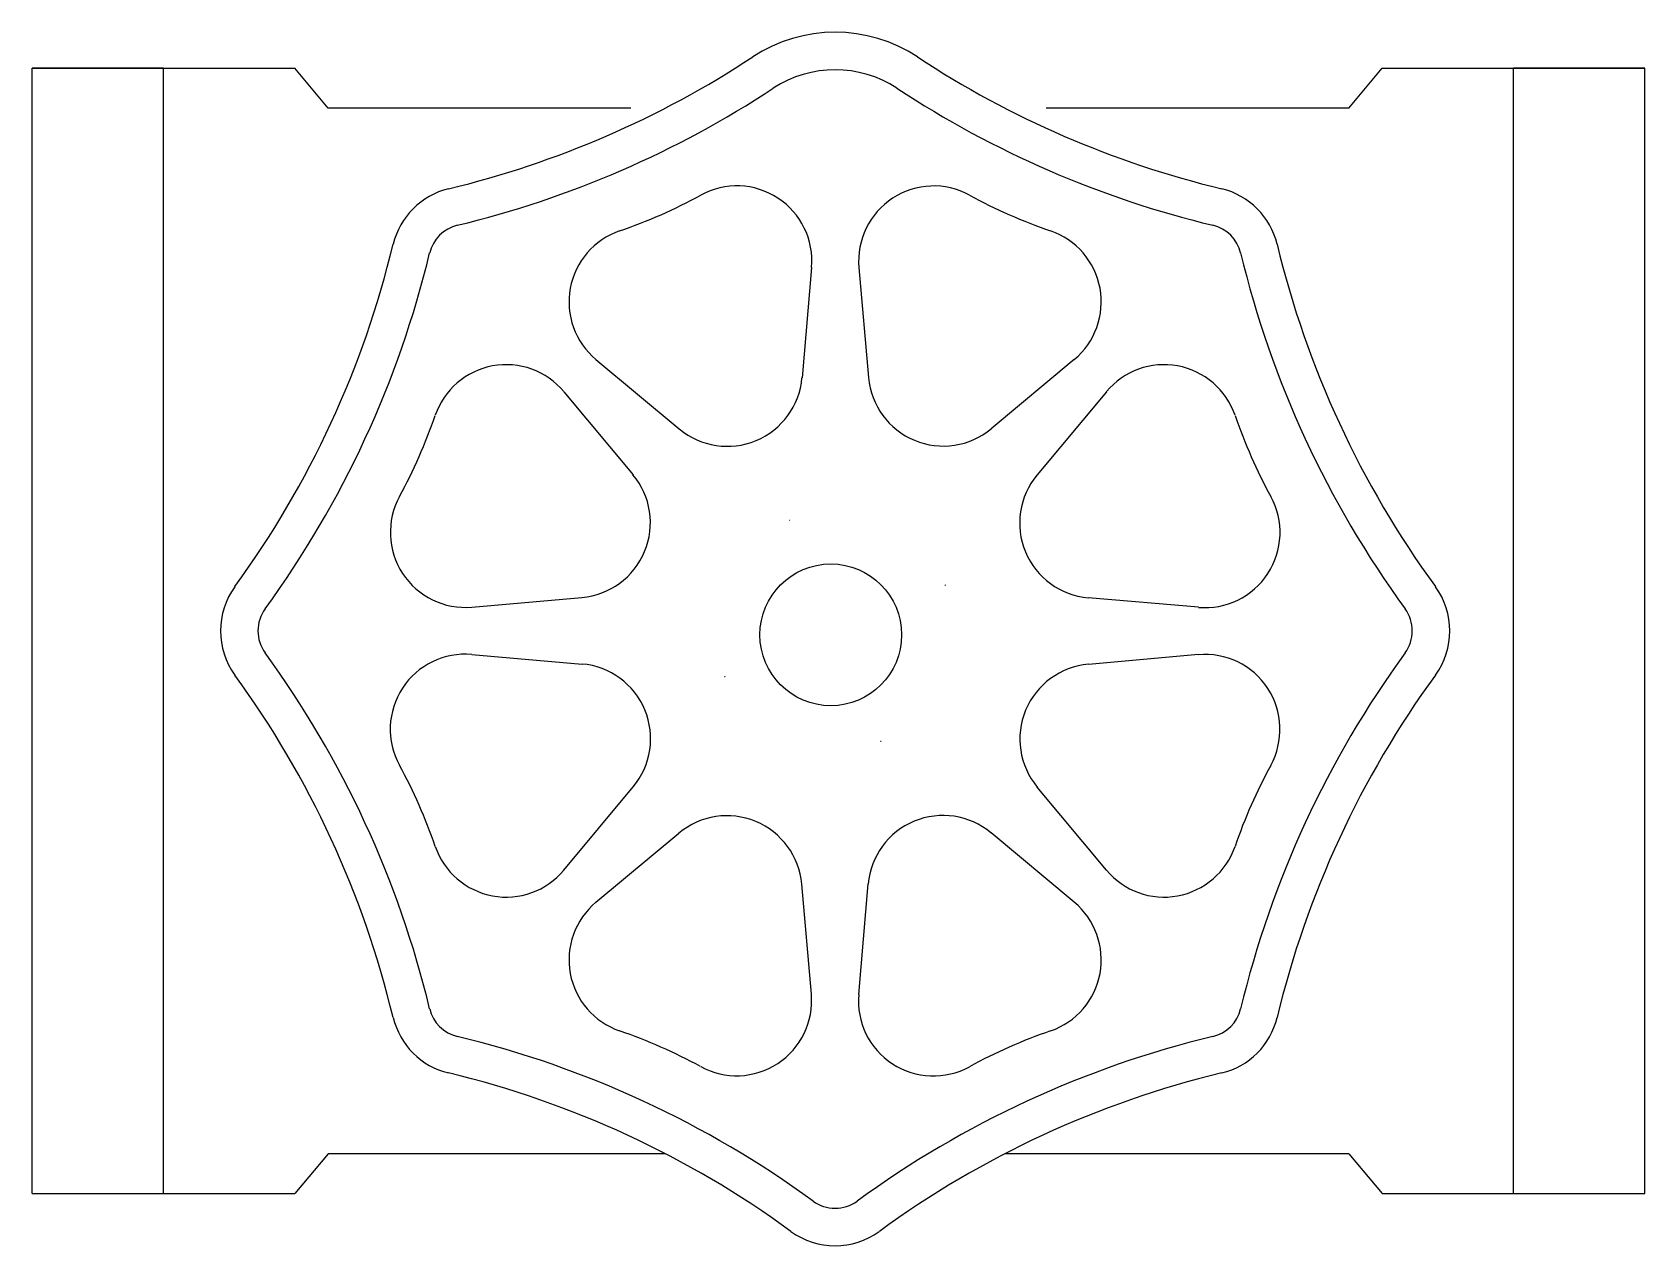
# Model space of a CAD drawing. Header units: millimetres. Extents: x 10849 to 11279, y 2881 to 3204.
import ezdxf

# ---------------------------------------------------------------- set-up
doc = ezdxf.new("R2010")
doc.units = ezdxf.units.MM
doc.header["$LTSCALE"] = 0.5
doc.layers.add('Contorno', color=3, linetype='Continuous')

msp = doc.modelspace()

# ---------------------------------------------------------------- linework, layer by layer
at = {"layer": 'Contorno'}
for p, q in [((10849.21, 2894.47), (10849.21, 3194.47)), ((10884.21, 3194.47), (10849.21, 3194.47)), ((10849.21, 3194.47), (10919.21, 3194.47)), ((10884.21, 2894.47), (10884.21, 3194.47)), ((10928.15, 3183.86), (10919.21, 3194.47)), ((11200.27, 3183.86), (11209.21, 3194.47)), ((11209.21, 3194.47), (11279.21, 3194.47)), ((11244.21, 2894.47), (11244.21, 3194.47)), ((11279.21, 3194.47), (11244.21, 3194.47)), ((11279.21, 2894.47), (11279.21, 3194.47)), ((11008.81, 3183.86), (10928.15, 3183.86)), ((11200.27, 3183.86), (11119.61, 3183.86)), ((11057.03, 3141.38), (11054.48, 3111.94)), ((11069.65, 3141.33), (11072.23, 3111.99)), ((10999.54, 3116.82), (11021.75, 3098.31)), ((11127.09, 3116.82), (11104.95, 3098.37)), ((10990.96, 3108.24), (11009.41, 3086.11)), ((11135.66, 3108.24), (11117.15, 3086.03)), ((10966.45, 3050.81), (10995.79, 3053.38)), ((11160.23, 3050.75), (11130.79, 3053.3)), ((10966.4, 3038.19), (10995.84, 3035.63)), ((11160.18, 3038.13), (11130.84, 3035.55)), ((10990.96, 2980.69), (11009.47, 3002.9)), ((11135.66, 2980.69), (11117.22, 3002.83)), ((10999.54, 2972.12), (11021.67, 2990.56)), ((11127.09, 2972.12), (11104.88, 2990.62)), ((11056.97, 2947.6), (11054.4, 2976.94)), ((11069.59, 2947.55), (11072.15, 2976.99)), ((10928.15, 2905.07), (10919.21, 2894.47)), ((11008.81, 2905.07), (10928.15, 2905.07)), ((11018.06, 2905.07), (11008.81, 2905.07)), ((11200.27, 2905.07), (11108.57, 2905.07)), ((11200.27, 2905.07), (11209.21, 2894.47)), ((10849.21, 2894.47), (10919.21, 2894.47)), ((11209.21, 2894.47), (11279.21, 2894.47))]:
    msp.add_line(p, q, dxfattribs=at)
msp.add_circle((11062.15, 3043.41), 18.9, dxfattribs=at)
for centre, radius, start, end in [((11063.31, 3164.06), 40, 56.6625, 123.3375), ((10900.04, 3412.26), 257.08, 283.5381, 303.3375), ((11226.58, 3412.26), 257.08, 236.6625, 256.4619), ((11063.31, 3164.06), 30, 56.6625, 123.3375), ((10900.04, 3412.26), 267.08, 283.5381, 303.3375), ((11226.58, 3412.26), 267.08, 236.6625, 256.4619), ((10964.91, 3142.87), 20, 103.5381, 166.4619), ((10960.49, 3283.19), 139.66, 288.949, 298.6757), ((11037.11, 3143.11), 20, 355.0361, 118.6757), ((11089.58, 3143.08), 20, 61.3497, 185.0103), ((11166.13, 3283.19), 139.66, 241.3497, 251.051), ((11161.72, 3142.87), 20, 13.5381, 76.4619), ((10964.91, 3142.87), 10, 103.5381, 166.4619), ((11161.72, 3142.87), 10, 13.5381, 76.4619), ((11012.34, 3132.18), 20, 108.949, 230.1944), ((11114.28, 3132.18), 20, 309.8056, 71.051), ((10695.52, 3207.74), 257.08, 323.8971, 346.4619), ((10695.52, 3207.74), 267.08, 323.8971, 346.4619), ((11431.1, 3207.74), 267.08, 193.5381, 216.1029), ((11431.1, 3207.74), 257.08, 193.5381, 216.1029), ((10975.6, 3095.44), 20, 39.8056, 161.051), ((11151.03, 3095.44), 20, 18.949, 140.1944), ((11034.55, 3113.67), 20, 230.1944, 355.0361), ((11092.15, 3113.74), 20, 185.0103, 309.8056), ((10824.59, 3147.28), 139.66, 331.3497, 341.051), ((11302.04, 3147.28), 139.66, 198.949, 208.6757), ((10994.04, 3073.31), 20, 275.0103, 39.8056), ((11132.52, 3073.23), 20, 140.1944, 265.0361), ((10964.7, 3070.73), 20, 151.3497, 275.0103), ((11161.96, 3070.67), 20, 265.0361, 28.6757), ((11063.31, 3044.47), 31.87, 112.3854, 112.6159), ((10919.4, 3044.47), 20, 143.8971, 216.1029), ((11063.31, 3044.47), 31.87, 22.3854, 22.6159), ((11207.23, 3044.47), 20, 323.8971, 36.1029), ((10919.4, 3044.47), 10, 143.8971, 216.1029), ((11207.23, 3044.47), 10, 323.8971, 36.1029), ((10695.52, 2881.2), 267.08, 13.5381, 36.1029), ((10964.67, 3018.26), 20, 85.0361, 208.6757), ((11161.92, 3018.2), 20, 331.3497, 95.0103), ((11431.1, 2881.2), 267.08, 143.8971, 166.4619), ((10695.52, 2881.2), 257.08, 13.5381, 36.1029), ((10994.11, 3015.71), 20, 320.1944, 85.0361), ((11063.31, 3044.47), 31.87, 202.3854, 202.6159), ((11132.58, 3015.63), 20, 95.0103, 219.8056), ((11431.1, 2881.2), 257.08, 143.8971, 166.4619), ((11063.31, 3044.47), 31.87, 292.3854, 292.6159), ((10824.59, 2941.65), 139.66, 18.949, 28.6757), ((11302.04, 2941.65), 139.66, 151.3497, 161.051), ((11034.47, 2975.2), 20, 5.0103, 129.8056), ((11092.07, 2975.26), 20, 50.1944, 175.0361), ((10975.6, 2993.5), 20, 198.949, 320.1944), ((11151.03, 2993.5), 20, 219.8056, 341.051), ((11012.34, 2956.75), 20, 129.8056, 251.051), ((11114.28, 2956.75), 20, 288.949, 50.1944), ((11037.05, 2945.86), 20, 241.3497, 5.0103), ((11089.52, 2945.82), 20, 175.0361, 298.6757), ((10964.91, 2946.06), 20, 193.5381, 256.4619), ((10964.91, 2946.06), 10, 193.5381, 256.4619), ((11161.72, 2946.06), 10, 283.5381, 346.4619), ((11161.72, 2946.06), 20, 283.5381, 346.4619), ((10960.49, 2805.74), 139.66, 61.3497, 71.051), ((11166.13, 2805.74), 139.66, 108.949, 118.6757), ((10900.04, 2676.68), 267.08, 53.8971, 76.4619), ((11226.58, 2676.68), 267.08, 103.5381, 126.1029), ((10900.04, 2676.68), 257.08, 53.8971, 76.4619), ((11226.58, 2676.68), 257.08, 103.5381, 126.1029), ((11063.31, 2900.55), 10, 233.8971, 306.1029), ((11063.31, 2900.55), 20, 233.8971, 306.1029)]:
    msp.add_arc(centre, radius, start, end, dxfattribs=at)

doc.saveas('drawing.dxf')
